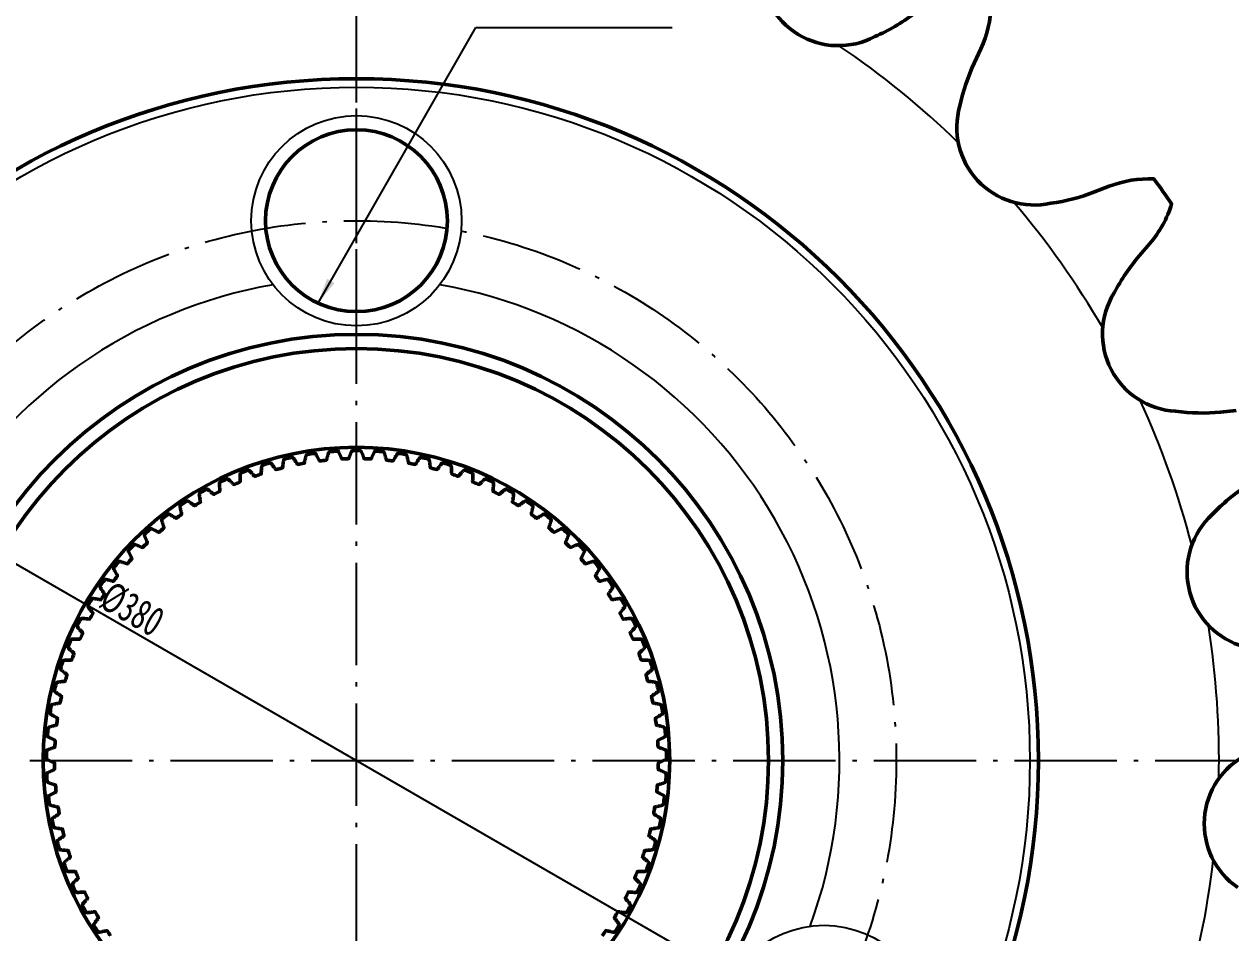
# Model space of a CAD drawing. Header units: millimetres. Extents: x 0 to 1782, y 0 to 1260.
# Drawn here: x 955.5 to 1380.2, y 630.2 to 950.1 of the extents above; entities that cross this region are included whole.
import ezdxf

# ---------------------------------------------------------------- set-up
doc = ezdxf.new("R2010")
doc.units = ezdxf.units.MM
doc.linetypes.add('GB_CENTER', pattern=[49.5, 36, -6, 1.5, -6])
for name, color, linetype, lineweight in [('中心线', 1, 'GB_CENTER', 25), ('尺寸', 3, 'Continuous', 25), ('文字', 7, 'Continuous', 25), ('粗实线', 7, 'Continuous', 50), ('细实线', 3, 'Continuous', 25)]:
    doc.layers.add(name, color=color, linetype=linetype, lineweight=lineweight)
doc.styles.add('HZ', font='simfang.ttf', dxfattribs={"width": 0.7})

msp = doc.modelspace()

# ---------------------------------------------------------------- linework, layer by layer
at = {"layer": '中心线'}
for p, q in [((1072.5, 328.5), (1072.5, 1168.3)), ((1072.5, 834.9), (1072.5, 926.9)), ((710.1, 690.9), (1434.9, 690.9))]:
    msp.add_line(p, q, dxfattribs=at)
msp.add_circle((1072.5, 690.9), 190, dxfattribs=at)
at = {"layer": '尺寸'}
for p, q in [((1058.9762, 851.8982), (1114.5, 948.9)), ((1114.5, 948.9), (1114.5, 948.9)), ((1114.5, 948.9), (1183.59, 948.9)), ((907.9552, 785.9), (1237.0448, 595.9))]:
    msp.add_line(p, q, dxfattribs=at)
msp.add_solid([(1058.9762, 851.8982), (1064.749, 858.9639), (1062.1454, 860.4542)], dxfattribs=at)
at = {"layer": '粗实线'}
for points in [[(1268.6292, 953.6963, -0.05652658), (1254.9284, 945.7106, -0.56927834), (1214.8136, 970.1049, -0.05652658)], [(1382.1378, 814.0544), (1376.6213, 813.5326, -0.05652658), (1360.7659, 813.8282, -0.56927834), (1339.1659, 855.5143, -0.05652658), (1348.0679, 868.6381), (1351.6754, 872.8441, 0.10266143), (1359.3868, 886.815, 0.00775136), (1353.1756, 895.6143, 0.10266143), (1337.4289, 893.0267), (1332.2578, 891.036, -0.05652658), (1316.9106, 887.0429, -0.56927834), (1284.8648, 921.3555, -0.05652658), (1289.896, 936.3944), (1292.2349, 941.4177, 0.10266143), (1295.8911, 956.9511, 0.00775136)], [(1159.0002, 629.2009, 0.00487324), (1160.1864, 630.8987), (1160.4931, 631.015), (1160.7404, 630.9545), (1160.9886, 630.8954), (1161.2377, 630.8379), (1161.4878, 630.782), (1161.7388, 630.7275), (1161.9907, 630.6745), (1162.2435, 630.623), (1162.4971, 630.573), (1162.7516, 630.5244), (1163.007, 630.4772, 0.3000223), (1163.5133, 630.6933, 0.00577452), (1164.8796, 632.8114, 0.3000223), (1164.8676, 633.3618), (1164.7194, 633.575), (1164.5702, 633.7868), (1164.42, 633.9973), (1164.2688, 634.2063), (1164.1167, 634.414), (1163.9636, 634.6201), (1163.8095, 634.8249), (1163.6543, 635.0282), (1163.4982, 635.2299), (1163.3411, 635.4302), (1163.3206, 635.7577, 0.00487324), (1164.3782, 637.5384), (1164.6755, 637.6771), (1164.9265, 637.6349), (1165.1784, 637.5944), (1165.4311, 637.5555), (1165.6847, 637.5181), (1165.939, 637.4823), (1166.1941, 637.4481), (1166.45, 637.4154), (1166.7067, 637.3842), (1166.9641, 637.3546), (1167.2222, 637.3264, 0.3000223), (1167.7112, 637.5793, 0.00577452), (1168.9173, 639.7925, 0.3000223), (1168.8648, 640.3405), (1168.7012, 640.5422), (1168.5367, 640.7424), (1168.3714, 640.9412), (1168.2052, 641.1385), (1168.0381, 641.3343), (1167.8702, 641.5287), (1167.7014, 641.7215), (1167.5317, 641.9127), (1167.3611, 642.1024), (1167.1896, 642.2905), (1167.145, 642.6156, 0.00487324), (1168.0682, 644.4695), (1168.3544, 644.6298), (1168.6079, 644.6063), (1168.8621, 644.5845), (1169.117, 644.5643), (1169.3726, 644.5458), (1169.6289, 644.5289), (1169.8858, 644.5136), (1170.1434, 644.4999), (1170.4017, 644.4878), (1170.6606, 644.4772), (1170.9201, 644.4682, 0.3000223), (1171.389, 644.7565, 0.00577452), (1172.4284, 647.0527, 0.3000223), (1172.3355, 647.5953), (1172.1575, 647.7844), (1171.9787, 647.9719), (1171.7992, 648.158), (1171.6189, 648.3425), (1171.4378, 648.5254), (1171.256, 648.7068), (1171.0734, 648.8866), (1170.89, 649.0648), (1170.7059, 649.2414), (1170.5209, 649.4163), (1170.4525, 649.7372, 0.00487324), (1171.2362, 651.6543), (1171.5098, 651.8353), (1171.7643, 651.8306), (1172.0194, 651.8276), (1172.2751, 651.8263), (1172.5314, 651.8267), (1172.7882, 651.8287), (1173.0456, 651.8325), (1173.3035, 651.8378), (1173.562, 651.8448), (1173.821, 651.8534), (1174.0804, 651.8635, 0.3000223), (1174.5268, 652.1857, 0.00577452), (1175.3937, 654.5524, 0.3000223), (1175.2611, 655.0867), (1175.0696, 655.2621), (1174.8774, 655.4359), (1174.6846, 655.6082), (1174.4912, 655.7789), (1174.2971, 655.9479), (1174.1024, 656.1154), (1173.907, 656.2812), (1173.711, 656.4454), (1173.5143, 656.6079), (1173.3169, 656.7687), (1173.225, 657.0836, 0.00487324), (1173.865, 659.0534), (1174.1245, 659.2541), (1174.3786, 659.2682), (1174.6333, 659.284), (1174.8884, 659.3016), (1175.1439, 659.321), (1175.3999, 659.342), (1175.6563, 659.3647), (1175.9131, 659.3891), (1176.1703, 659.4151), (1176.428, 659.4428), (1176.686, 659.4721, 0.3000223), (1177.1073, 659.8264, 0.00577452), (1177.7971, 662.2507, 0.3000223), (1177.6253, 662.7737), (1177.4214, 662.9344), (1177.2169, 663.0936), (1177.0119, 663.2511), (1176.8064, 663.4071), (1176.6004, 663.5614), (1176.3938, 663.714), (1176.1867, 663.8649), (1175.9791, 664.0142), (1175.771, 664.1617), (1175.5623, 664.3075), (1175.4473, 664.6148, 0.00487324), (1175.9401, 666.6264), (1176.1841, 666.8457), (1176.4365, 666.8785), (1176.6893, 666.9132), (1176.9424, 666.9496), (1177.1958, 666.9877), (1177.4495, 667.0276), (1177.7035, 667.0692), (1177.9579, 667.1125), (1178.2125, 667.1574), (1178.4673, 667.2041), (1178.7225, 667.2523, 0.3000223), (1179.1165, 667.6368, 0.00577452), (1179.6254, 670.1054, 0.3000223), (1179.4155, 670.6142), (1179.2002, 670.7595), (1178.9845, 670.9031), (1178.7685, 671.0451), (1178.552, 671.1854), (1178.3351, 671.3241), (1178.1179, 671.4611), (1177.9002, 671.5963), (1177.6821, 671.7298), (1177.4637, 671.8616), (1177.2448, 671.9915), (1177.1074, 672.2895, 0.00487324), (1177.4503, 674.332), (1177.6774, 674.5687), (1177.9267, 674.6201), (1178.1763, 674.6733), (1178.426, 674.7283), (1178.6759, 674.7851), (1178.926, 674.8436), (1179.1762, 674.9038), (1179.4266, 674.9657), (1179.6772, 675.0294), (1179.928, 675.0947), (1180.1789, 675.1617, 0.3000223), (1180.5434, 675.5742, 0.00577452), (1180.8686, 678.0736, 0.3000223), (1180.6217, 678.5656), (1180.3963, 678.6946), (1180.1706, 678.8219), (1179.9446, 678.9475), (1179.7184, 679.0715), (1179.4919, 679.1937), (1179.2651, 679.3143), (1179.038, 679.4331), (1178.8107, 679.5501), (1178.5831, 679.6654), (1178.3552, 679.7789), (1178.1962, 680.0658, 0.00487324), (1178.3873, 682.1281), (1178.5963, 682.381), (1178.8411, 682.4506), (1179.086, 682.5221), (1179.331, 682.5954), (1179.576, 682.6704), (1179.8211, 682.7472), (1180.0663, 682.8258), (1180.3114, 682.9061), (1180.5566, 682.988), (1180.8019, 683.0717), (1181.0471, 683.1571, 0.3000223), (1181.3802, 683.5953, 0.00577452), (1181.5199, 686.1119, 0.3000223), (1181.2373, 686.5844), (1181.003, 686.6963), (1180.7685, 686.8066), (1180.5339, 686.9152), (1180.2991, 687.0221), (1180.0642, 687.1273), (1179.8291, 687.2308), (1179.5939, 687.3325), (1179.3586, 687.4324), (1179.1231, 687.5306), (1178.8874, 687.6269), (1178.7077, 687.9013, 0.00487324), (1178.7459, 689.9721), (1178.9357, 690.2397), (1179.1748, 690.3272), (1179.4137, 690.4166), (1179.6526, 690.5078), (1179.8914, 690.6007), (1180.1302, 690.6954), (1180.3688, 690.7919), (1180.6074, 690.89), (1180.8459, 690.9899), (1181.0842, 691.0915), (1181.3225, 691.1947, 0.3000223), (1181.6224, 691.6563, 0.00577452), (1181.5758, 694.1764, 0.3000223), (1181.2591, 694.6267), (1181.0172, 694.721), (1180.7752, 694.8137), (1180.5332, 694.9047), (1180.2911, 694.994), (1180.0491, 695.0815), (1179.807, 695.1673), (1179.5649, 695.2514), (1179.3228, 695.3337), (1179.0807, 695.4142), (1178.8386, 695.4928), (1178.6391, 695.7532, 0.00487324), (1178.5243, 697.8211), (1178.6938, 698.102), (1178.9257, 698.207), (1179.1574, 698.3138), (1179.389, 698.4223), (1179.6203, 698.5327), (1179.8513, 698.6447), (1180.0822, 698.7586), (1180.3129, 698.8741), (1180.5433, 698.9913), (1180.7736, 699.1102), (1181.0036, 699.2307, 0.3000223), (1181.2685, 699.7132, 0.00577452), (1181.036, 702.223, 0.3000223), (1180.6869, 702.6486), (1180.4386, 702.7249), (1180.1905, 702.7994), (1179.9424, 702.8723), (1179.6944, 702.9434), (1179.4466, 703.0129), (1179.1988, 703.0806), (1178.9512, 703.1465), (1178.7037, 703.2107), (1178.4563, 703.2731), (1178.2091, 703.3336), (1177.9908, 703.5786, 0.00487324), (1177.7237, 705.6324), (1177.8719, 705.9251), (1178.0955, 706.0469), (1178.3187, 706.1705), (1178.5415, 706.2958), (1178.764, 706.4229), (1178.9862, 706.5518), (1179.2081, 706.6823), (1179.4296, 706.8145), (1179.6507, 706.9484), (1179.8716, 707.084), (1180.092, 707.2212, 0.3000223), (1180.3206, 707.722, 0.00577452), (1179.9033, 710.2077, 0.3000223), (1179.5238, 710.6064), (1179.2706, 710.6641), (1179.0176, 710.7201), (1178.7648, 710.7745), (1178.5123, 710.8271), (1178.26, 710.8781), (1178.0079, 710.9273), (1177.7561, 710.9748), (1177.5045, 711.0205), (1177.2532, 711.0644), (1177.0021, 711.1066), (1176.7664, 711.3348, 0.00487324), (1176.3483, 713.3632), (1176.4746, 713.666), (1176.6885, 713.804), (1176.9019, 713.9437), (1177.1149, 714.0852), (1177.3274, 714.2284), (1177.5395, 714.3733), (1177.7511, 714.5199), (1177.9622, 714.6681), (1178.1729, 714.818), (1178.3831, 714.9695), (1178.5929, 715.1226, 0.3000223), (1178.7838, 715.6389, 0.00577452), (1178.1841, 718.087, 0.3000223), (1177.7761, 718.4566), (1177.5194, 718.4954), (1177.2629, 718.5326), (1177.0068, 718.5681), (1176.7511, 718.602), (1176.4957, 718.6342), (1176.2407, 718.6646), (1175.986, 718.6934), (1175.7318, 718.7204), (1175.4779, 718.7457), (1175.2244, 718.7691), (1174.9725, 718.9793, 0.00487324), (1174.4057, 720.9713), (1174.5093, 721.2826), (1174.7124, 721.436), (1174.915, 721.5912), (1175.1169, 721.748), (1175.3183, 721.9065), (1175.5191, 722.0666), (1175.7193, 722.2284), (1175.9189, 722.3918), (1176.1179, 722.5569), (1176.3164, 722.7235), (1176.5142, 722.8917, 0.3000223), (1176.6666, 723.4207, 0.00577452), (1175.8877, 725.8178, 0.3000223), (1175.4535, 726.1562), (1175.1946, 726.176), (1174.9361, 726.1941), (1174.6781, 726.2107), (1174.4205, 726.2255), (1174.1635, 726.2388), (1173.9069, 726.2503), (1173.6508, 726.2602), (1173.3953, 726.2684), (1173.1402, 726.2748), (1172.8857, 726.2795), (1172.6189, 726.4705, 0.00487324), (1171.9066, 728.4152), (1171.9869, 728.7333), (1172.1781, 728.9013), (1172.3687, 729.0709), (1172.5585, 729.2423), (1172.7476, 729.4152), (1172.936, 729.5897), (1173.1237, 729.7659), (1173.3107, 729.9436), (1173.497, 730.1229), (1173.6826, 730.3037), (1173.8675, 730.486, 0.3000223), (1173.9804, 731.0248, 0.00577452), (1173.0266, 733.3579, 0.3000223), (1172.5686, 733.6633), (1172.3089, 733.6639), (1172.0498, 733.6629), (1171.7913, 733.6603), (1171.5333, 733.6562), (1171.276, 733.6504), (1171.0193, 733.6429), (1170.7632, 733.6339), (1170.5077, 733.6231), (1170.2529, 733.6107), (1169.9987, 733.5966), (1169.7186, 733.7674, 0.00487324), (1168.8645, 735.6542), (1168.9211, 735.9773), (1169.0995, 736.159), (1169.2769, 736.3423), (1169.4536, 736.5271), (1169.6294, 736.7136), (1169.8044, 736.9015), (1169.9786, 737.0911), (1170.152, 737.2821), (1170.3245, 737.4746), (1170.4963, 737.6687), (1170.6672, 737.8642, 0.3000223), (1170.7399, 738.4098, 0.00577452), (1169.6164, 740.6661, 0.3000223), (1169.1372, 740.9369), (1168.8781, 740.9183), (1168.6198, 740.8982), (1168.3622, 740.8765), (1168.1052, 740.8533), (1167.849, 740.8285), (1167.5936, 740.8021), (1167.3388, 740.7742), (1167.0848, 740.7446), (1166.8316, 740.7134), (1166.5792, 740.6805), (1166.2872, 740.8302, 0.00487324), (1165.2962, 742.6487), (1165.3287, 742.9752), (1165.4932, 743.1695), (1165.6566, 743.3654), (1165.8192, 743.5628), (1165.9807, 743.7617), (1166.1414, 743.9621), (1166.3011, 744.164), (1166.4599, 744.3673), (1166.6177, 744.572), (1166.7747, 744.7782), (1166.9307, 744.9858, 0.3000223), (1166.9629, 745.5354, 0.00577452), (1165.6759, 747.7025, 0.3000223), (1165.1779, 747.9371), (1164.921, 747.8995), (1164.6648, 747.8603), (1164.4095, 747.8197), (1164.155, 747.7775), (1163.9013, 747.7339), (1163.6485, 747.6887), (1163.3965, 747.642), (1163.1454, 747.5938), (1162.8952, 747.544), (1162.6459, 747.4926), (1162.3436, 747.6202, 0.00487324), (1161.221, 749.3606), (1161.2294, 749.6886), (1161.379, 749.8946), (1161.5275, 750.102), (1161.675, 750.3108), (1161.8215, 750.5211), (1161.9669, 750.7328), (1162.1112, 750.946), (1162.2546, 751.1604), (1162.3969, 751.3763), (1162.5382, 751.5935), (1162.6784, 751.8121, 0.3000223), (1162.67, 752.3625, 0.00577452), (1161.2264, 754.4286, 0.3000223), (1160.7125, 754.6259), (1160.459, 754.5693), (1160.2065, 754.5114), (1159.9548, 754.452), (1159.7041, 754.3912), (1159.4544, 754.3289), (1159.2056, 754.2652), (1158.9577, 754.2), (1158.7109, 754.1334), (1158.465, 754.0652), (1158.2202, 753.9955), (1157.9094, 754.1005, 0.00487324), (1156.6613, 755.7533), (1156.6454, 756.081), (1156.7794, 756.2974), (1156.9122, 756.5152), (1157.0439, 756.7344), (1157.1744, 756.9549), (1157.3038, 757.1768), (1157.432, 757.4), (1157.5591, 757.6245), (1157.6851, 757.8503), (1157.8099, 758.0773), (1157.9337, 758.3056, 0.3000223), (1157.8846, 758.8539, 0.00577452), (1156.2924, 760.8078, 0.3000223), (1155.7653, 760.9666), (1155.5167, 760.8915), (1155.2691, 760.815), (1155.0226, 760.7372), (1154.777, 760.658), (1154.5325, 760.5775), (1154.2891, 760.4956), (1154.0468, 760.4123), (1153.8055, 760.3276), (1153.5654, 760.2415), (1153.3263, 760.1539), (1153.0086, 760.2356, 0.00487324), (1151.6418, 761.7917), (1151.6018, 762.1173), (1151.7195, 762.343), (1151.8358, 762.5701), (1151.951, 762.7984), (1152.0648, 763.028), (1152.1775, 763.2588), (1152.2889, 763.4908), (1152.399, 763.7241), (1152.508, 763.9586), (1152.6157, 764.1942), (1152.7223, 764.431, 0.3000223), (1152.6329, 764.9742, 0.00577452), (1150.9007, 766.8052, 0.3000223), (1150.3633, 766.9246), (1150.1209, 766.8313), (1149.8797, 766.7368), (1149.6395, 766.641), (1149.4005, 766.5439), (1149.1627, 766.4455), (1148.926, 766.3459), (1148.6904, 766.2449), (1148.4561, 766.1426), (1148.2229, 766.039), (1147.991, 765.934), (1147.6681, 765.992, 0.00487324), (1146.1902, 767.4429), (1146.1262, 767.7647), (1146.2269, 767.9985), (1146.3262, 768.2335), (1146.4241, 768.4697), (1146.5207, 768.7071), (1146.616, 768.9456), (1146.71, 769.1852), (1146.8026, 769.426), (1146.8939, 769.6679), (1146.984, 769.9108), (1147.0728, 770.1549, 0.3000223), (1146.9435, 770.6899, 0.00577452), (1145.0808, 772.388, 0.3000223), (1144.5361, 772.4674), (1144.3013, 772.3565), (1144.0676, 772.2444), (1143.8352, 772.1311), (1143.604, 772.0166), (1143.3741, 771.901), (1143.1454, 771.7841), (1142.9179, 771.666), (1142.6918, 771.5467), (1142.467, 771.4261), (1142.2434, 771.3043), (1141.9171, 771.3383, 0.00487324), (1140.3361, 772.6761), (1140.2485, 772.9923), (1140.3316, 773.2329), (1140.4133, 773.4746), (1140.4935, 773.7174), (1140.5723, 773.9612), (1140.6497, 774.2061), (1140.7257, 774.452), (1140.8003, 774.699), (1140.8736, 774.9469), (1140.9454, 775.1959), (1141.016, 775.4458, 0.3000223), (1140.8475, 775.9699, 0.00577452), (1138.8645, 777.5257, 0.3000223), (1138.3154, 777.5647), (1138.0894, 777.4367), (1137.8647, 777.3077), (1137.6413, 777.1776), (1137.4192, 777.0463), (1137.1984, 776.914), (1136.979, 776.7806), (1136.7609, 776.646), (1136.5442, 776.5103), (1136.3288, 776.3734), (1136.1149, 776.2355), (1135.787, 776.2453, 0.00487324), (1134.1114, 777.4626), (1134.0008, 777.7715), (1134.0659, 778.0176), (1134.1295, 778.2646), (1134.1916, 778.5127), (1134.2522, 778.7617), (1134.3113, 779.0116), (1134.3689, 779.2625), (1134.4251, 779.5143), (1134.4798, 779.767), (1134.5331, 780.0206), (1134.5849, 780.275, 0.3000223), (1134.3782, 780.7852, 0.00577452), (1132.2857, 782.1904, 0.3000223), (1131.7353, 782.1886), (1131.5193, 782.0443), (1131.3048, 781.8991), (1131.0916, 781.7528), (1130.8798, 781.6055), (1130.6694, 781.4573), (1130.4604, 781.308), (1130.2528, 781.1577), (1130.0467, 781.0063), (1129.8421, 780.854), (1129.639, 780.7006), (1129.3112, 780.6861, 0.00487324), (1127.5503, 781.7764), (1127.4171, 782.0762), (1127.4639, 782.3265), (1127.5091, 782.5776), (1127.5527, 782.8295), (1127.5947, 783.0823), (1127.6352, 783.3359), (1127.6741, 783.5904), (1127.7116, 783.8456), (1127.7475, 784.1017), (1127.7819, 784.3585), (1127.8148, 784.6161, 0.3000223), (1127.571, 785.1096, 0.00577452), (1125.3805, 786.3564, 0.3000223), (1124.8316, 786.314), (1124.6269, 786.1542), (1124.4237, 785.9935), (1124.2219, 785.8318), (1124.0215, 785.6693), (1123.8226, 785.5059), (1123.6253, 785.3416), (1123.4294, 785.1764), (1123.235, 785.0102), (1123.0422, 784.8432), (1122.8509, 784.6752), (1122.5251, 784.6366, 0.00487324), (1120.6885, 785.5939), (1120.5336, 785.883), (1120.5617, 786.136), (1120.5882, 786.3898), (1120.6131, 786.6443), (1120.6364, 786.8995), (1120.658, 787.1554), (1120.6781, 787.412), (1120.6965, 787.6693), (1120.7134, 787.9273), (1120.7288, 788.186), (1120.7426, 788.4453, 0.3000223), (1120.463, 788.9195, 0.00577452), (1118.1863, 790.0011, 0.3000223), (1117.6421, 789.9183), (1117.4498, 789.7438), (1117.259, 789.5685), (1117.0697, 789.3924), (1116.8819, 789.2155), (1116.6956, 789.0379), (1116.5109, 788.8594), (1116.3277, 788.6802), (1116.1462, 788.5001), (1115.9662, 788.3193), (1115.7879, 788.1376), (1115.4658, 788.0751, 0.00487324), (1113.5636, 788.8941), (1113.3877, 789.171), (1113.3971, 789.4254), (1113.4048, 789.6804), (1113.4108, 789.9361), (1113.4151, 790.1923), (1113.4178, 790.4491), (1113.4188, 790.7065), (1113.4183, 790.9645), (1113.4161, 791.223), (1113.4123, 791.4821), (1113.4069, 791.7417, 0.3000223), (1113.093, 792.194, 0.00577452), (1110.7427, 793.1045, 0.3000223), (1110.2061, 792.9817), (1110.0272, 792.7935), (1109.8499, 792.6046), (1109.6741, 792.415), (1109.4998, 792.2247), (1109.3272, 792.0338), (1109.1562, 791.8422), (1108.9867, 791.6499), (1108.819, 791.457), (1108.6529, 791.2633), (1108.4884, 791.069), (1108.1719, 790.9829, 0.00487324), (1106.2143, 791.6592), (1106.0184, 791.9223), (1106.009, 792.1767), (1105.9979, 792.4316), (1105.985, 792.687), (1105.9704, 792.9428), (1105.9541, 793.1991), (1105.9361, 793.4559), (1105.9165, 793.7131), (1105.8952, 793.9708), (1105.8723, 794.2289), (1105.8478, 794.4874, 0.3000223), (1105.5013, 794.9153, 0.00577452), (1103.0902, 795.6497, 0.3000223), (1102.5641, 795.4877), (1102.3996, 795.2867), (1102.2367, 795.0852), (1102.0754, 794.8832), (1101.9157, 794.6806), (1101.7576, 794.4774), (1101.6012, 794.2737), (1101.4465, 794.0695), (1101.2934, 793.8646), (1101.142, 793.6593), (1100.9924, 793.4533), (1100.6831, 793.344, 0.00487324), (1098.6809, 793.8739), (1098.4661, 794.1219), (1098.438, 794.3749), (1098.408, 794.6282), (1098.3763, 794.882), (1098.3429, 795.136), (1098.3077, 795.3905), (1098.2708, 795.6452), (1098.2322, 795.9003), (1098.192, 796.1557), (1098.1501, 796.4114), (1098.1065, 796.6674, 0.3000223), (1097.7294, 797.0685, 0.00577452), (1095.2707, 797.6228, 0.3000223), (1094.758, 797.4224), (1094.6088, 797.2098), (1094.4612, 796.9968), (1094.3152, 796.7834), (1094.1709, 796.5696), (1094.0283, 796.3553), (1093.8873, 796.1406), (1093.7481, 795.9255), (1093.6106, 795.7099), (1093.4748, 795.4939), (1093.3408, 795.2775), (1093.0404, 795.1457, 0.00487324), (1091.0046, 795.5262), (1090.772, 795.7577), (1090.7253, 796.0079), (1090.6767, 796.2584), (1090.6263, 796.509), (1090.5742, 796.76), (1090.5203, 797.0111), (1090.4647, 797.2624), (1090.4074, 797.5139), (1090.3484, 797.7657), (1090.2877, 798.0176), (1090.2254, 798.2696, 0.3000223), (1089.8197, 798.6418, 0.00577452), (1087.3267, 799.0131, 0.3000223), (1086.8302, 798.7753), (1086.6971, 798.5523), (1086.5657, 798.329), (1086.4359, 798.1054), (1086.3078, 797.8815), (1086.1813, 797.6573), (1086.0566, 797.4327), (1085.9337, 797.2079), (1085.8124, 796.9828), (1085.693, 796.7573), (1085.5753, 796.5316), (1085.2855, 796.3779, 0.00487324), (1083.2271, 796.6071), (1082.9781, 796.8208), (1082.913, 797.0668), (1082.8461, 797.313), (1082.7773, 797.5593), (1082.7068, 797.8057), (1082.6346, 798.0521), (1082.5605, 798.2987), (1082.4848, 798.5453), (1082.4074, 798.792), (1082.3283, 799.0387), (1082.2475, 799.2855, 0.3000223), (1081.8154, 799.6267, 0.00577452), (1079.3018, 799.8128, 0.3000223), (1078.8242, 799.539), (1078.708, 799.3068), (1078.5934, 799.0744), (1078.4804, 798.8418), (1078.3692, 798.6091), (1078.2597, 798.3761), (1078.1519, 798.143), (1078.0459, 797.9097), (1077.9416, 797.6762), (1077.8391, 797.4426), (1077.7385, 797.2088), (1077.4607, 797.0341, 0.00487324), (1075.3911, 797.1107), (1075.127, 797.3053), (1075.0439, 797.546), (1074.9589, 797.7865), (1074.8722, 798.0271), (1074.7837, 798.2676), (1074.6934, 798.508), (1074.6014, 798.7484), (1074.5077, 798.9887), (1074.4122, 799.229), (1074.3151, 799.4692), (1074.2163, 799.7094, 0.3000223), (1073.7602, 800.0177, 0.00577452), (1071.2398, 800.0177, 0.3000223), (1070.7837, 799.7094), (1070.6849, 799.4692), (1070.5878, 799.229), (1070.4923, 798.9887), (1070.3986, 798.7484), (1070.3066, 798.508), (1070.2163, 798.2676), (1070.1278, 798.0271), (1070.0411, 797.7865), (1069.9561, 797.546), (1069.873, 797.3053), (1069.6089, 797.1107, 0.00487324), (1067.5393, 797.0341), (1067.2615, 797.2088), (1067.1609, 797.4426), (1067.0584, 797.6762), (1066.9541, 797.9097), (1066.8481, 798.143), (1066.7403, 798.3761), (1066.6308, 798.6091), (1066.5196, 798.8418), (1066.4066, 799.0744), (1066.292, 799.3068), (1066.1758, 799.539, 0.3000223), (1065.6982, 799.8128, 0.00577452), (1063.1846, 799.6267, 0.3000223), (1062.7525, 799.2855), (1062.6717, 799.0387), (1062.5926, 798.792), (1062.5152, 798.5453), (1062.4395, 798.2987), (1062.3654, 798.0521), (1062.2932, 797.8057), (1062.2227, 797.5593), (1062.1539, 797.313), (1062.087, 797.0668), (1062.0219, 796.8208), (1061.7729, 796.6071, 0.00487324), (1059.7145, 796.3779), (1059.4247, 796.5316), (1059.307, 796.7573), (1059.1876, 796.9828), (1059.0663, 797.2079), (1058.9434, 797.4327), (1058.8187, 797.6573), (1058.6922, 797.8815), (1058.5641, 798.1054), (1058.4343, 798.329), (1058.3029, 798.5523), (1058.1698, 798.7753, 0.3000223), (1057.6733, 799.0131, 0.00577452), (1055.1803, 798.6418, 0.3000223), (1054.7746, 798.2696), (1054.7123, 798.0176), (1054.6516, 797.7657), (1054.5926, 797.5139), (1054.5353, 797.2624), (1054.4797, 797.0111), (1054.4258, 796.76), (1054.3737, 796.509), (1054.3233, 796.2584), (1054.2747, 796.0079), (1054.228, 795.7577), (1053.9954, 795.5262, 0.00487324), (1051.9596, 795.1457), (1051.6592, 795.2775), (1051.5252, 795.4939), (1051.3894, 795.7099), (1051.2519, 795.9255), (1051.1127, 796.1406), (1050.9717, 796.3553), (1050.8291, 796.5696), (1050.6848, 796.7834), (1050.5388, 796.9968), (1050.3912, 797.2098), (1050.242, 797.4224, 0.3000223), (1049.7293, 797.6228, 0.00577452), (1047.2706, 797.0685, 0.3000223), (1046.8935, 796.6674), (1046.8499, 796.4114), (1046.808, 796.1557), (1046.7678, 795.9003), (1046.7292, 795.6452), (1046.6923, 795.3905), (1046.6571, 795.136), (1046.6237, 794.882), (1046.592, 794.6282), (1046.562, 794.3749), (1046.5339, 794.1219), (1046.3191, 793.8739, 0.00487324), (1044.3169, 793.344), (1044.0076, 793.4533), (1043.858, 793.6593), (1043.7066, 793.8646), (1043.5535, 794.0695), (1043.3988, 794.2737), (1043.2424, 794.4774), (1043.0843, 794.6806), (1042.9246, 794.8832), (1042.7633, 795.0852), (1042.6004, 795.2867), (1042.4359, 795.4877, 0.3000223), (1041.9098, 795.6497, 0.00577452), (1039.4987, 794.9153, 0.3000223), (1039.1522, 794.4874), (1039.1277, 794.2289), (1039.1048, 793.9708), (1039.0835, 793.7131), (1039.0639, 793.4559), (1039.0459, 793.1991), (1039.0296, 792.9428), (1039.015, 792.687), (1039.0021, 792.4316), (1038.991, 792.1767), (1038.9816, 791.9223), (1038.7857, 791.6592, 0.00487324), (1036.8281, 790.9829), (1036.5116, 791.069), (1036.3471, 791.2633), (1036.181, 791.457), (1036.0133, 791.6499), (1035.8438, 791.8422), (1035.6728, 792.0338), (1035.5002, 792.2247), (1035.3259, 792.415), (1035.1501, 792.6046), (1034.9728, 792.7935), (1034.7939, 792.9817, 0.3000223), (1034.2573, 793.1045, 0.00577452), (1031.907, 792.194, 0.3000223), (1031.5931, 791.7417), (1031.5877, 791.4821), (1031.5839, 791.223), (1031.5817, 790.9645), (1031.5812, 790.7065), (1031.5822, 790.4491), (1031.5849, 790.1923), (1031.5892, 789.9361), (1031.5952, 789.6804), (1031.6029, 789.4254), (1031.6123, 789.171), (1031.4364, 788.8941, 0.00487324), (1029.5342, 788.0751), (1029.2121, 788.1376), (1029.0338, 788.3193), (1028.8538, 788.5001), (1028.6723, 788.6802), (1028.4891, 788.8594), (1028.3044, 789.0379), (1028.1181, 789.2155), (1027.9303, 789.3924), (1027.741, 789.5685), (1027.5502, 789.7438), (1027.3579, 789.9183, 0.3000223), (1026.8137, 790.0011, 0.00577452), (1024.537, 788.9195, 0.3000223), (1024.2574, 788.4453), (1024.2712, 788.186), (1024.2866, 787.9273), (1024.3035, 787.6693), (1024.3219, 787.412), (1024.342, 787.1554), (1024.3636, 786.8995), (1024.3869, 786.6443), (1024.4118, 786.3898), (1024.4383, 786.136), (1024.4664, 785.883), (1024.3115, 785.5939, 0.00487324), (1022.4749, 784.6366), (1022.1491, 784.6752), (1021.9578, 784.8432), (1021.765, 785.0102), (1021.5706, 785.1764), (1021.3747, 785.3416), (1021.1774, 785.5059), (1020.9785, 785.6693), (1020.7781, 785.8318), (1020.5763, 785.9935), (1020.3731, 786.1542), (1020.1684, 786.314, 0.3000223), (1019.6195, 786.3564, 0.00577452), (1017.429, 785.1096, 0.3000223), (1017.1852, 784.6161), (1017.2181, 784.3585), (1017.2525, 784.1017), (1017.2884, 783.8456), (1017.3259, 783.5904), (1017.3648, 783.3359), (1017.4053, 783.0823), (1017.4473, 782.8295), (1017.4909, 782.5776), (1017.5361, 782.3265), (1017.5829, 782.0762), (1017.4497, 781.7764, 0.00487324), (1015.6888, 780.6861), (1015.361, 780.7006), (1015.1579, 780.854), (1014.9533, 781.0063), (1014.7472, 781.1577), (1014.5396, 781.308), (1014.3306, 781.4573), (1014.1202, 781.6055), (1013.9084, 781.7528), (1013.6952, 781.8991), (1013.4807, 782.0443), (1013.2647, 782.1886, 0.3000223), (1012.7143, 782.1904, 0.00577452), (1010.6218, 780.7852, 0.3000223), (1010.4151, 780.275), (1010.4669, 780.0206), (1010.5202, 779.767), (1010.5749, 779.5143), (1010.6311, 779.2625), (1010.6887, 779.0116), (1010.7478, 778.7617), (1010.8084, 778.5127), (1010.8705, 778.2646), (1010.9341, 778.0176), (1010.9992, 777.7715), (1010.8886, 777.4626, 0.00487324), (1009.213, 776.2453), (1008.8851, 776.2355), (1008.6712, 776.3734), (1008.4558, 776.5103), (1008.2391, 776.646), (1008.021, 776.7806), (1007.8016, 776.914), (1007.5808, 777.0463), (1007.3587, 777.1776), (1007.1353, 777.3077), (1006.9106, 777.4367), (1006.6846, 777.5647, 0.3000223), (1006.1355, 777.5257, 0.00577452), (1004.1525, 775.9699, 0.3000223), (1003.984, 775.4458), (1004.0546, 775.1959), (1004.1264, 774.9469), (1004.1997, 774.699), (1004.2743, 774.452), (1004.3503, 774.2061), (1004.4277, 773.9612), (1004.5065, 773.7174), (1004.5867, 773.4746), (1004.6684, 773.2329), (1004.7515, 772.9923), (1004.6639, 772.6761, 0.00487324), (1003.0829, 771.3383), (1002.7566, 771.3043), (1002.533, 771.4261), (1002.3082, 771.5467), (1002.0821, 771.666), (1001.8546, 771.7841), (1001.6259, 771.901), (1001.396, 772.0166), (1001.1648, 772.1311), (1000.9324, 772.2444), (1000.6987, 772.3565), (1000.4639, 772.4674, 0.3000223), (999.9192, 772.388, 0.00577452), (998.0565, 770.6899, 0.3000223), (997.9272, 770.1549), (998.016, 769.9108), (998.1061, 769.6679), (998.1974, 769.426), (998.29, 769.1852), (998.384, 768.9456), (998.4793, 768.7071), (998.5759, 768.4697), (998.6738, 768.2335), (998.7731, 767.9985), (998.8738, 767.7647), (998.8098, 767.4429, 0.00487324), (997.3319, 765.992), (997.009, 765.934), (996.7771, 766.039), (996.5439, 766.1426), (996.3096, 766.2449), (996.074, 766.3459), (995.8373, 766.4455), (995.5995, 766.5439), (995.3605, 766.641), (995.1203, 766.7368), (994.8791, 766.8313), (994.6367, 766.9246, 0.3000223), (994.0993, 766.8052, 0.00577452), (992.3671, 764.9742, 0.3000223), (992.2777, 764.431), (992.3843, 764.1942), (992.492, 763.9586), (992.601, 763.7241), (992.7111, 763.4908), (992.8225, 763.2588), (992.9352, 763.028), (993.049, 762.7984), (993.1642, 762.5701), (993.2805, 762.343), (993.3982, 762.1173), (993.3582, 761.7917, 0.00487324), (991.9914, 760.2356), (991.6737, 760.1539), (991.4346, 760.2415), (991.1945, 760.3276), (990.9532, 760.4123), (990.7109, 760.4956), (990.4675, 760.5775), (990.223, 760.658), (989.9774, 760.7372), (989.7309, 760.815), (989.4833, 760.8915), (989.2347, 760.9666, 0.3000223), (988.7076, 760.8078, 0.00577452), (987.1154, 758.8539, 0.3000223), (987.0663, 758.3056), (987.1901, 758.0773), (987.3149, 757.8503), (987.4409, 757.6245), (987.568, 757.4), (987.6962, 757.1768), (987.8256, 756.9549), (987.9561, 756.7344), (988.0878, 756.5152), (988.2206, 756.2974), (988.3546, 756.081), (988.3387, 755.7533, 0.00487324), (987.0906, 754.1005), (986.7798, 753.9955), (986.535, 754.0652), (986.2891, 754.1334), (986.0423, 754.2), (985.7944, 754.2652), (985.5456, 754.3289), (985.2959, 754.3912), (985.0452, 754.452), (984.7935, 754.5114), (984.541, 754.5693), (984.2875, 754.6259, 0.3000223), (983.7736, 754.4286, 0.00577452), (982.33, 752.3625, 0.3000223), (982.3216, 751.8121), (982.4618, 751.5935), (982.6031, 751.3763), (982.7454, 751.1604), (982.8888, 750.946), (983.0331, 750.7328), (983.1785, 750.5211), (983.325, 750.3108), (983.4725, 750.102), (983.621, 749.8946), (983.7706, 749.6886), (983.779, 749.3606, 0.00487324), (982.6564, 747.6202), (982.3541, 747.4926), (982.1048, 747.544), (981.8546, 747.5938), (981.6035, 747.642), (981.3515, 747.6887), (981.0987, 747.7339), (980.845, 747.7775), (980.5905, 747.8197), (980.3352, 747.8603), (980.079, 747.8995), (979.8221, 747.9371, 0.3000223), (979.3241, 747.7025, 0.00577452), (978.0371, 745.5354, 0.3000223), (978.0693, 744.9858), (978.2253, 744.7782), (978.3823, 744.572), (978.5401, 744.3673), (978.6989, 744.164), (978.8586, 743.9621), (979.0193, 743.7617), (979.1808, 743.5628), (979.3434, 743.3654), (979.5068, 743.1695), (979.6713, 742.9752), (979.7038, 742.6487, 0.00487324), (978.7128, 740.8302), (978.4208, 740.6805), (978.1684, 740.7134), (977.9152, 740.7446), (977.6612, 740.7742), (977.4064, 740.8021), (977.151, 740.8285), (976.8948, 740.8533), (976.6378, 740.8765), (976.3802, 740.8982), (976.1219, 740.9183), (975.8628, 740.9369, 0.3000223), (975.3836, 740.6661, 0.00577452), (974.2601, 738.4098, 0.3000223), (974.3328, 737.8642), (974.5037, 737.6687), (974.6755, 737.4746), (974.848, 737.2821), (975.0214, 737.0911), (975.1956, 736.9015), (975.3706, 736.7136), (975.5464, 736.5271), (975.7231, 736.3423), (975.9005, 736.159), (976.0789, 735.9773), (976.1355, 735.6542, 0.00487324), (975.2814, 733.7674), (975.0013, 733.5966), (974.7471, 733.6107), (974.4923, 733.6231), (974.2368, 733.6339), (973.9807, 733.6429), (973.724, 733.6504), (973.4667, 733.6562), (973.2087, 733.6603), (972.9502, 733.6629), (972.6911, 733.6639), (972.4314, 733.6633, 0.3000223), (971.9734, 733.3579, 0.00577452), (971.0196, 731.0248, 0.3000223), (971.1325, 730.486), (971.3174, 730.3037), (971.503, 730.1229), (971.6893, 729.9436), (971.8763, 729.7659), (972.064, 729.5897), (972.2524, 729.4152), (972.4415, 729.2423), (972.6313, 729.0709), (972.8219, 728.9013), (973.0131, 728.7333), (973.0934, 728.4152, 0.00487324), (972.3811, 726.4705), (972.1143, 726.2795), (971.8598, 726.2748), (971.6047, 726.2684), (971.3492, 726.2602), (971.0931, 726.2503), (970.8365, 726.2388), (970.5795, 726.2255), (970.3219, 726.2107), (970.0639, 726.1941), (969.8054, 726.176), (969.5465, 726.1562, 0.3000223), (969.1123, 725.8178, 0.00577452), (968.3334, 723.4207, 0.3000223), (968.4858, 722.8917), (968.6836, 722.7235), (968.8821, 722.5569), (969.0811, 722.3918), (969.2807, 722.2284), (969.4809, 722.0666), (969.6817, 721.9065), (969.8831, 721.748), (970.085, 721.5912), (970.2876, 721.436), (970.4907, 721.2826), (970.5943, 720.9713, 0.00487324), (970.0275, 718.9793), (969.7756, 718.7691), (969.5221, 718.7457), (969.2682, 718.7204), (969.014, 718.6934), (968.7593, 718.6646), (968.5043, 718.6342), (968.2489, 718.602), (967.9932, 718.5681), (967.7371, 718.5326), (967.4806, 718.4954), (967.2239, 718.4566, 0.3000223), (966.8159, 718.087, 0.00577452), (966.2162, 715.6389, 0.3000223), (966.4071, 715.1226), (966.6169, 714.9695), (966.8271, 714.818), (967.0378, 714.6681), (967.2489, 714.5199), (967.4605, 714.3733), (967.6726, 714.2284), (967.8851, 714.0852), (968.0981, 713.9437), (968.3115, 713.804), (968.5254, 713.666), (968.6517, 713.3632, 0.00487324), (968.2336, 711.3348), (967.9979, 711.1066), (967.7468, 711.0644), (967.4955, 711.0205), (967.2439, 710.9748), (966.9921, 710.9273), (966.74, 710.8781), (966.4877, 710.8271), (966.2352, 710.7745), (965.9824, 710.7201), (965.7294, 710.6641), (965.4762, 710.6064, 0.3000223), (965.0967, 710.2077, 0.00577452), (964.6794, 707.722, 0.3000223), (964.908, 707.2212), (965.1284, 707.084), (965.3493, 706.9484), (965.5704, 706.8145), (965.7919, 706.6823), (966.0138, 706.5518), (966.236, 706.4229), (966.4585, 706.2958), (966.6813, 706.1705), (966.9045, 706.0469), (967.1281, 705.9251), (967.2763, 705.6324, 0.00487324), (967.0092, 703.5786), (966.7909, 703.3336), (966.5437, 703.2731), (966.2963, 703.2107), (966.0488, 703.1465), (965.8012, 703.0806), (965.5534, 703.0129), (965.3056, 702.9434), (965.0576, 702.8723), (964.8095, 702.7994), (964.5614, 702.7249), (964.3131, 702.6486, 0.3000223), (963.964, 702.223, 0.00577452), (963.7315, 699.7132, 0.3000223), (963.9964, 699.2307), (964.2264, 699.1102), (964.4567, 698.9913), (964.6871, 698.8741), (964.9178, 698.7586), (965.1487, 698.6447), (965.3797, 698.5327), (965.611, 698.4223), (965.8426, 698.3138), (966.0743, 698.207), (966.3062, 698.102), (966.4757, 697.8211, 0.00487324), (966.3609, 695.7532), (966.1614, 695.4928), (965.9193, 695.4142), (965.6772, 695.3337), (965.4351, 695.2514), (965.193, 695.1673), (964.9509, 695.0815), (964.7089, 694.994), (964.4668, 694.9047), (964.2248, 694.8137), (963.9828, 694.721), (963.7409, 694.6267, 0.3000223), (963.4242, 694.1764, 0.00577452), (963.3776, 691.6563, 0.3000223), (963.6775, 691.1947), (963.9158, 691.0915), (964.1541, 690.9899), (964.3926, 690.89), (964.6312, 690.7919), (964.8698, 690.6954), (965.1086, 690.6007), (965.3474, 690.5078), (965.5863, 690.4166), (965.8252, 690.3272), (966.0643, 690.2397), (966.2541, 689.9721, 0.00487324), (966.2923, 687.9013), (966.1126, 687.6269), (965.8769, 687.5306), (965.6414, 687.4324), (965.4061, 687.3325), (965.1709, 687.2308), (964.9358, 687.1273), (964.7009, 687.0221), (964.4661, 686.9152), (964.2315, 686.8066), (963.997, 686.6963), (963.7627, 686.5844, 0.3000223), (963.4801, 686.1119, 0.00577452), (963.6198, 683.5953, 0.3000223), (963.9529, 683.1571), (964.1981, 683.0717), (964.4434, 682.988), (964.6886, 682.9061), (964.9337, 682.8258), (965.1789, 682.7472), (965.424, 682.6704), (965.669, 682.5954), (965.914, 682.5221), (966.1589, 682.4506), (966.4037, 682.381), (966.6127, 682.1281, 0.00487324), (966.8038, 680.0658), (966.6448, 679.7789), (966.4169, 679.6654), (966.1893, 679.5501), (965.962, 679.4331), (965.7349, 679.3143), (965.5081, 679.1937), (965.2816, 679.0715), (965.0554, 678.9475), (964.8294, 678.8219), (964.6037, 678.6946), (964.3783, 678.5656, 0.3000223), (964.1314, 678.0736, 0.00577452), (964.4566, 675.5742, 0.3000223), (964.8211, 675.1617), (965.072, 675.0947), (965.3228, 675.0294), (965.5734, 674.9657), (965.8238, 674.9038), (966.074, 674.8436), (966.3241, 674.7851), (966.574, 674.7283), (966.8237, 674.6733), (967.0733, 674.6201), (967.3226, 674.5687), (967.5497, 674.332, 0.00487324), (967.8926, 672.2895), (967.7552, 671.9915), (967.5363, 671.8616), (967.3179, 671.7298), (967.0998, 671.5963), (966.8821, 671.4611), (966.6649, 671.3241), (966.448, 671.1854), (966.2315, 671.0451), (966.0155, 670.9031), (965.7998, 670.7595), (965.5845, 670.6142, 0.3000223), (965.3746, 670.1054, 0.00577452), (965.8835, 667.6368, 0.3000223), (966.2775, 667.2523), (966.5327, 667.2041), (966.7875, 667.1574), (967.0421, 667.1125), (967.2965, 667.0692), (967.5505, 667.0276), (967.8042, 666.9877), (968.0576, 666.9496), (968.3107, 666.9132), (968.5635, 666.8785), (968.8159, 666.8457), (969.0599, 666.6264, 0.00487324), (969.5527, 664.6148), (969.4377, 664.3075), (969.229, 664.1617), (969.0209, 664.0142), (968.8133, 663.8649), (968.6062, 663.714), (968.3996, 663.5614), (968.1936, 663.4071), (967.9881, 663.2511), (967.7831, 663.0936), (967.5786, 662.9344), (967.3747, 662.7737, 0.3000223), (967.2029, 662.2507, 0.00577452), (967.8927, 659.8264, 0.3000223), (968.314, 659.4721), (968.572, 659.4428), (968.8297, 659.4151), (969.0869, 659.3891), (969.3437, 659.3647), (969.6001, 659.342), (969.8561, 659.321), (970.1116, 659.3016), (970.3667, 659.284), (970.6214, 659.2682), (970.8755, 659.2541), (971.135, 659.0534, 0.00487324), (971.775, 657.0836), (971.6831, 656.7687), (971.4857, 656.6079), (971.289, 656.4454), (971.093, 656.2812), (970.8976, 656.1154), (970.7029, 655.9479), (970.5088, 655.7789), (970.3154, 655.6082), (970.1226, 655.4359), (969.9304, 655.2621), (969.7389, 655.0867, 0.3000223), (969.6063, 654.5524, 0.00577452), (970.4732, 652.1857, 0.3000223), (970.9196, 651.8635), (971.179, 651.8534), (971.438, 651.8448), (971.6965, 651.8378), (971.9544, 651.8325), (972.2118, 651.8287), (972.4686, 651.8267), (972.7249, 651.8263), (972.9806, 651.8276), (973.2357, 651.8306), (973.4902, 651.8353), (973.7638, 651.6543, 0.00487324), (974.5475, 649.7372), (974.4791, 649.4163), (974.2941, 649.2414), (974.11, 649.0648), (973.9266, 648.8866), (973.744, 648.7068), (973.5622, 648.5254), (973.3811, 648.3425), (973.2008, 648.158), (973.0213, 647.9719), (972.8425, 647.7844), (972.6645, 647.5953, 0.3000223), (972.5716, 647.0527, 0.00577452), (973.611, 644.7565, 0.3000223), (974.0799, 644.4682), (974.3394, 644.4772), (974.5983, 644.4878), (974.8566, 644.4999), (975.1142, 644.5136), (975.3711, 644.5289), (975.6274, 644.5458), (975.883, 644.5643), (976.1379, 644.5845), (976.3921, 644.6063), (976.6456, 644.6298), (976.9318, 644.4695, 0.00487324), (977.855, 642.6156), (977.8104, 642.2905), (977.6389, 642.1024), (977.4683, 641.9127), (977.2986, 641.7215), (977.1298, 641.5287), (976.9619, 641.3343), (976.7948, 641.1385), (976.6286, 640.9412), (976.4633, 640.7424), (976.2988, 640.5422), (976.1352, 640.3405, 0.3000223), (976.0827, 639.7925, 0.00577452), (977.2888, 637.5793, 0.3000223), (977.7778, 637.3264), (978.0359, 637.3546), (978.2933, 637.3842), (978.55, 637.4154), (978.8059, 637.4481), (979.061, 637.4823), (979.3153, 637.5181), (979.5689, 637.5555), (979.8216, 637.5944), (980.0735, 637.6349), (980.3245, 637.6771), (980.6218, 637.5384, 0.00487324), (981.6794, 635.7577), (981.6589, 635.4302), (981.5018, 635.2299), (981.3457, 635.0282), (981.1905, 634.8249), (981.0364, 634.6201), (980.8833, 634.414), (980.7312, 634.2063), (980.58, 633.9973), (980.4298, 633.7868), (980.2806, 633.575), (980.1324, 633.3618, 0.3000223), (980.1204, 632.8114, 0.00577452), (981.4867, 630.6933, 0.3000223), (981.993, 630.4772), (982.2484, 630.5244), (982.5029, 630.573), (982.7565, 630.623), (983.0093, 630.6745), (983.2612, 630.7275), (983.5122, 630.782), (983.7623, 630.8379), (984.0114, 630.8954), (984.2596, 630.9545), (984.5069, 631.015), (984.8136, 630.8987, 0.00487324), (985.9998, 629.2009)], [(1383.2418, 731.4965, -0.56927834), (1373.6896, 777.4643, -0.05652658), (1385.8023, 787.6998)], [(1382.6715, 646.1539, -0.56927834), (1385.8755, 692.9943, -0.05652658)]]:
    msp.add_lwpolyline(points, format="xyb", dxfattribs=at)
for centre, radius in [((1072.5, 690.9), 240), ((1072.5, 880.9), 32), ((1072.5, 690.9), 150), ((1072.5, 690.9), 145), ((1072.5, 690.9), 110.25)]:
    msp.add_circle(centre, radius, dxfattribs=at)
at = {"layer": '细实线'}
for centre, radius in [((1072.5, 690.9), 237), ((1072.5, 880.9), 37), ((1237.0448, 595.9), 37)]:
    msp.add_circle(centre, radius, dxfattribs=at)
for radius, start, end in [(303.5624, 405.755557, 415.983574), (303.5624, 390.103383, 400.3314), (170, 99.936367, 200.063633), (170, 339.936367, 440.063633), (303.5624, 374.451209, 384.679226), (303.5624, 358.799035, 369.027052), (303.5624, 343.146861, 353.374878)]:
    msp.add_arc((1072.5, 690.9), radius, start, end, dxfattribs=at)

# ---------------------------------------------------------------- texts
at = {"layer": '文字', "insert": (993.5276, 744.1158), "char_height": 10.5, "attachment_point": 5, "rotation": 330, "style": 'HZ'}
msp.add_mtext('%%c380', dxfattribs=at)

doc.saveas('drawing.dxf')
